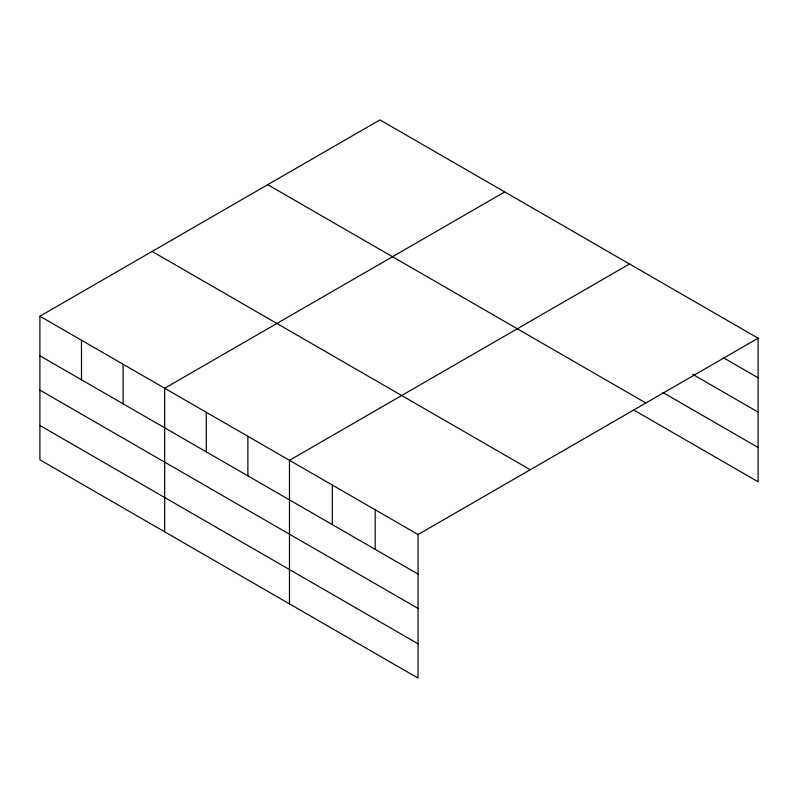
<?xml version="1.0" encoding="UTF-8"?>
<svg xmlns="http://www.w3.org/2000/svg" width="798" height="798" viewBox="0 0 798 798"><rect width="100%" height="100%" fill="white"/><g stroke="black" fill="none" stroke-linecap="round" stroke-linejoin="round"><path stroke-width="1.2" d="M39.9 316.217L418.052 534.54L418.052 678.11L39.9 459.788L39.9 316.217L379.948 119.89L758.1 338.212L758.1 481.783L633.812 410.032M504.735 191.929L164.687 388.257L164.687 531.837M629.532 263.978L289.474 460.306L289.474 603.886M418.052 534.54L758.1 338.212M723.816 357.993L758.1 377.783M692.744 374.372L758.1 412.107M662.739 392.416L758.1 447.469M267.729 184.677L645.881 403M152.119 251.43L530.271 469.753M39.9 355.788L418.052 574.111M39.9 390.102L418.052 608.425M39.9 425.464L418.052 643.796M375.19 509.792L375.19 549.363M332.337 485.054L332.337 524.625M247.879 436.287L247.879 475.867M206.283 412.277L206.283 451.848M123.092 364.247L123.092 403.818M81.496 340.227L81.496 379.798"/></g></svg>
